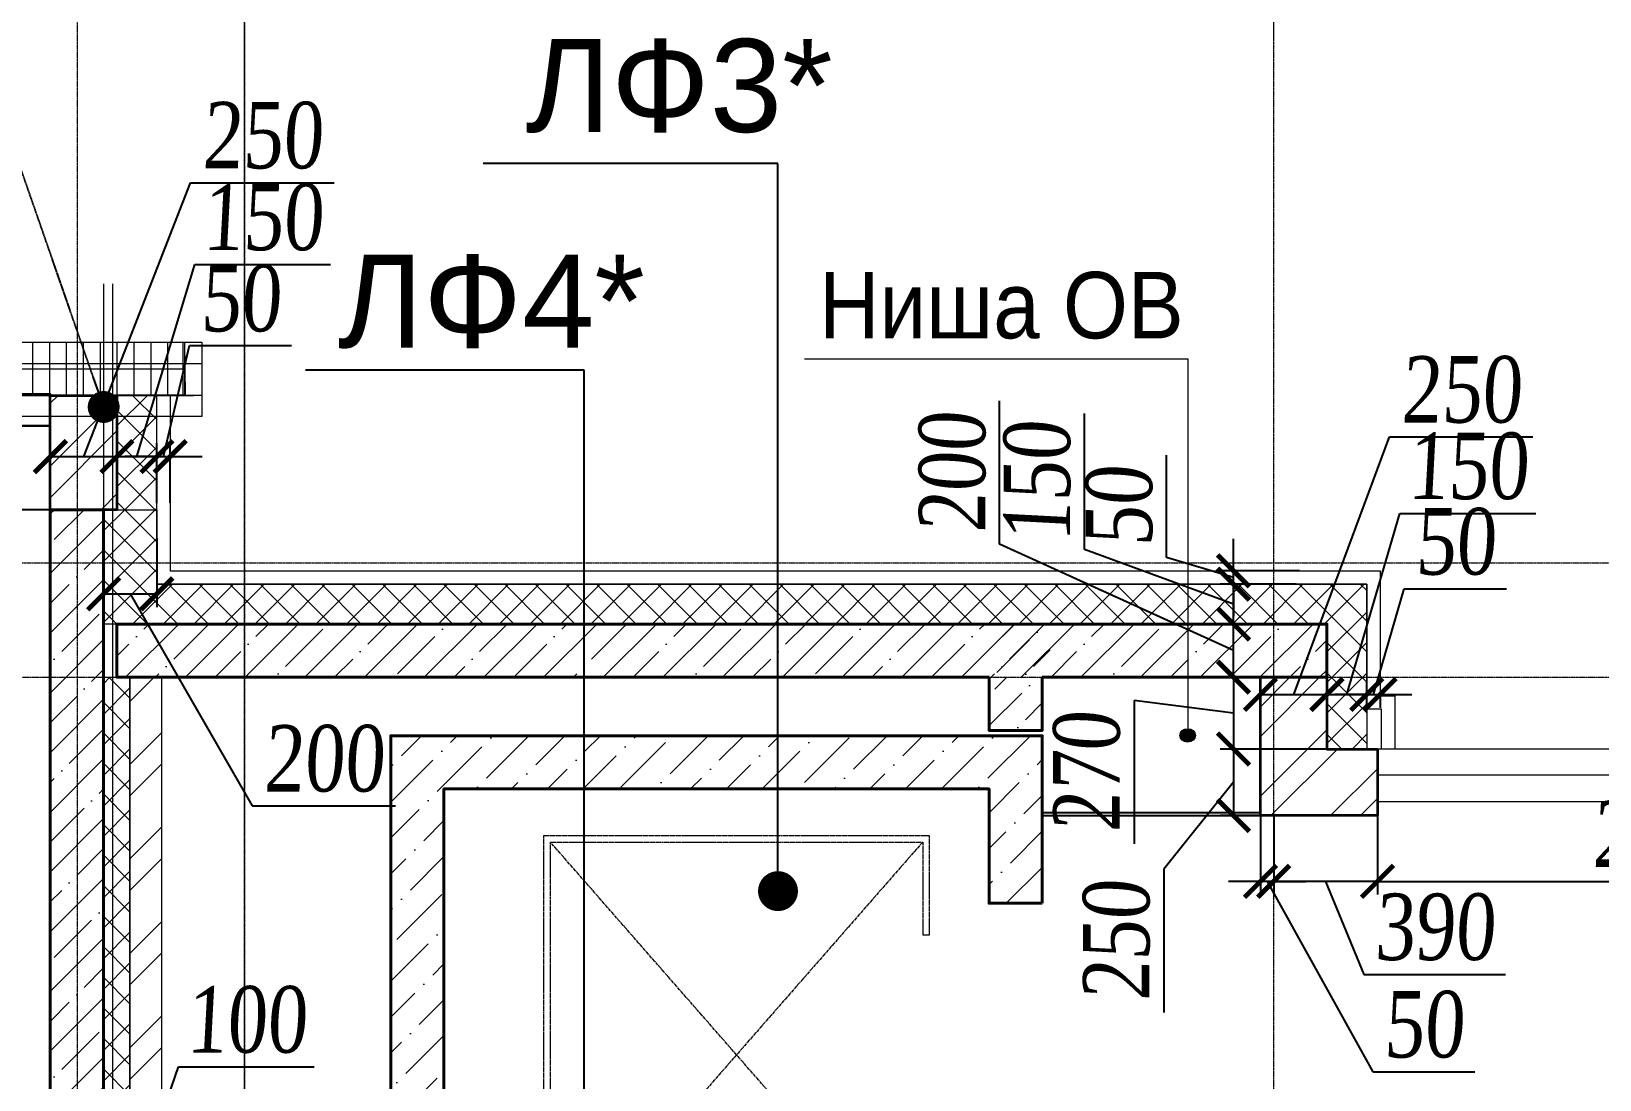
# Model space of a CAD drawing. Header units: inches. Extents: x -407541 to 6688123, y -998590 to 1205599.
# Drawn here: x 168731 to 174629, y 269894 to 273836 of the extents above; entities that cross this region are included whole.
import ezdxf

# ---------------------------------------------------------------- set-up
doc = ezdxf.new("R2010")
doc.units = ezdxf.units.IN
doc.header["$MEASUREMENT"] = 0
for name, pattern in [('ACAD_ISO04W100', [30, 24, -3, 0, -3]), ('AM_ISO08W050', [18, 12, -1.5, 3, -1.5]), ('AM_ISO09W050', [22.5, 12, -1.5, 3, -1.5, 3, -1.5]), ('DASHED', [19.05, 12.7, -6.35])]:
    doc.linetypes.add(name, pattern=pattern)
for name, color, linetype, lineweight in [('AM_11', 60, 'AM_ISO09W050', 13), ('AM_5', 3, 'Continuous', 9), ('AM_7', 4, 'AM_ISO08W050', 5), ('ВЕНТ фасад', 230, 'Continuous', 9), ('ВИТРАЖ', 145, 'Continuous', 9), ('Деф_шов', 90, 'DASHED', 9), ('КИРПИЧ', 30, 'Continuous', 35), ('МОНОЛИТ', 5, 'Continuous', 40), ('Осевые размеры', 172, 'Continuous', 5), ('Оси', 254, 'ACAD_ISO04W100', 5), ('ПЕРЕГОРОДКА', 7, 'Continuous', 25), ('подписи Л и ЛК', 92, 'Continuous', 9), ('размер внутр', 142, 'Continuous', 5), ('Размеры', 7, 'Continuous', 18), ('текст СС', 32, 'Continuous', 15), ('УТЕПЛИТЕЛЬ', 92, 'Continuous', 9), ('Цоколь', 21, 'Continuous', 30), ('Штриховка', 7, 'Continuous', 9), ('ШТРИХОВКА МОНОЛИТ', 5, 'Continuous', 15)]:
    doc.layers.add(name, color=color, linetype=linetype, lineweight=lineweight)
doc.layers.add('РЕАЛЬНЫЙ ВИТРАЖ', color=120, linetype='Continuous', lineweight=5, plot=False)
doc.styles.get("Standard").update_dxf_attribs({"font": 'arial.ttf'})
doc.styles.add('style1', font='arial.ttf', dxfattribs={"width": 0.9, "height": 500})
doc.styles.add('STYLE2', font='times.ttf', dxfattribs={"width": 0.8, "oblique": 3})
doc.dimstyles.new('M -100(m)', dxfattribs={"dimtxt": 320, "dimasz": 160, "dimexe": 0, "dimexo": 0, "dimgap": 80, "dimtad": 1, "dimdec": 0, "dimrnd": 5, "dimtxsty": 'STYLE2', "dimblk": 'ARCHTICK', "dimcen": 50, "dimdle": 100, "dimclrd": 256, "dimclre": 256, "dimclrt": 256, "dimadec": 0, "dimazin": 0, "dimtfac": 1, "dimtdec": 0, "dimtmove": 1, "dimatfit": 3, "dimldrblk": 'DOT', "dimfxl": 1, "dimlwd": -1, "dimlwe": 5, "dimarcsym": 0})
doc.dimstyles.new('vnytren', dxfattribs={"dimtxt": 250, "dimasz": 120, "dimexe": 50, "dimexo": 0, "dimgap": 50, "dimtad": 1, "dimdec": 0, "dimzin": 0, "dimdsep": 46, "dimtxsty": 'STYLE2', "dimblk": 'ARCHTICK', "dimcen": 0, "dimadec": 0, "dimazin": 0, "dimtfac": 1, "dimtdec": 0, "dimtmove": 1, "dimatfit": 2, "dimldrblk": 'DOT', "dimfxl": 1, "dimtolj": 1, "dimtzin": 0, "dimarcsym": 0})
doc.dimstyles.new('для 100 масштаба', dxfattribs={"dimtxt": 200, "dimasz": 150, "dimexe": 70, "dimexo": 0, "dimgap": 50, "dimtad": 1, "dimdec": 0, "dimrnd": 5, "dimzin": 0, "dimdsep": 46, "dimtxsty": 'Standard', "dimblk": 'ARCHTICK', "dimcen": 0, "dimadec": 0, "dimazin": 0, "dimtfac": 1, "dimtdec": 0, "dimtmove": 1, "dimatfit": 2, "dimldrblk": 'DOT', "dimfxl": 1, "dimtolj": 1, "dimtzin": 0, "dimarcsym": 0})
pattern_1 = [(45, (-6764080.43, -624333.1), (-112.2532015, 112.2532015), []), (45, (-6763968.18, -624333.1), (-112.2532015, 112.2532015), [198.4375, -39.6875, 0, -39.6875])]

# ---------------------------------------------------------------- blocks, each defined once
blk = doc.blocks.new('_ARCHTICK')
at = {"color": 0, "linetype": 'ByBlock', "const_width": 0.15}
blk.add_lwpolyline([(-0.5, -0.5), (0.5, 0.5)], dxfattribs=at)
blk = doc.blocks.new('*D351')
at = {"layer": 'Осевые размеры', "ltscale": 1e-07, "transparency": 16777216}
blk.add_line((169433.3, 274893.1), (173503.6, 274893.1), dxfattribs=at)
at = {"layer": 'Осевые размеры', "lineweight": 5, "ltscale": 1e-07, "transparency": 16777216}
for p, q in [((169533.3, 273646.2), (169533.3, 274893.1)), ((173403.6, 273821.4), (173403.6, 274893.1))]:
    blk.add_line(p, q, dxfattribs=at)
at = {"layer": 'Осевые размеры', "ltscale": 1e-07, "transparency": 16777216, "xscale": 160, "yscale": 160, "zscale": 160, "rotation": 180}
blk.add_blockref('_ARCHTICK', (169533.3, 274893.1), dxfattribs=at)
at = {"layer": 'Осевые размеры', "ltscale": 1e-07, "transparency": 16777216, "xscale": 160, "yscale": 160, "zscale": 160}
blk.add_blockref('_ARCHTICK', (173403.6, 274893.1), dxfattribs=at)
at = {"layer": 'Осевые размеры', "ltscale": 1e-07, "transparency": 16777216, "insert": (171468.4, 275136.3), "char_height": 320, "attachment_point": 5, "style": 'STYLE2'}
blk.add_mtext('3870', dxfattribs=at)
blk = doc.blocks.new('_Dot')
at = {"color": 0, "linetype": 'ByBlock', "lineweight": -2}
blk.add_line((-0.5, 0), (-1, 0), dxfattribs=at)
at = {"color": 0, "linetype": 'ByBlock', "const_width": 0.5}
blk.add_lwpolyline([(-0.25, 0, 1), (0.25, 0, 1)], format="xyb", close=True, dxfattribs=at)
blk = doc.blocks.new('SKKABINE_09.09.08_N013364-STEIN_JJ')
at = {"layer": 'AM_11'}
for points in [[(800, 475), (425, 475), (425, 1925), (2075, 1925), (2075, 475), (1700, 475)], [(800, 500), (450, 500), (450, 1900), (2050, 1900), (2050, 500), (1700, 500)], [(800, 475), (800, 500)], [(1700, 475), (1700, 500)]]:
    blk.add_lwpolyline(points, dxfattribs=at)
at = {"layer": 'AM_7'}
for points in [[(2050, 500), (450, 1900)], [(450, 500), (2050, 1900)]]:
    blk.add_lwpolyline(points, dxfattribs=at)
blk = doc.blocks.new('*D1846')
at = {"layer": 'размер внутр', "color": 0, "lineweight": -2, "transparency": 16777216}
for p, q in [((168802.2, 272467.2), (168463, 272467.2)), ((168513, 272467.2), (168513, 272037.2)), ((168513, 272252.2), (167872.8, 271912.1)), ((168802.2, 272037.2), (168463, 272037.2)), ((167872.8, 271912.1), (167872.8, 271002.1))]:
    blk.add_line(p, q, dxfattribs=at)
at = {"layer": 'размер внутр', "color": 0, "lineweight": -2, "transparency": 16777216, "xscale": 120, "yscale": 120, "zscale": 120}
for p, rotation in [((168513, 272467.2), 90), ((168513, 272037.2), 270)]:
    blk.add_blockref('_ARCHTICK', p, dxfattribs=dict(at, rotation=rotation))
at = {"layer": 'размер внутр', "color": 0, "transparency": 16777216, "insert": (167658.4, 271457.1), "char_height": 250, "attachment_point": 5, "rotation": 90, "style": 'STYLE2'}
blk.add_mtext('\\A1;{\\fTimes New Roman|b0|i0|c204|p18;перем.}', dxfattribs=at)
blk = doc.blocks.new('*D1847')
at = {"layer": 'размер внутр', "color": 0, "lineweight": -2, "transparency": 16777216}
for p, q in [((168802.2, 272037.2), (168463, 272037.2)), ((168513, 272037.2), (168513, 271837.2)), ((168513, 271937.2), (168208.5, 271832.7)), ((168208.5, 271832.7), (168208.5, 271293.5)), ((168693.4, 271837.2), (168463, 271837.2))]:
    blk.add_line(p, q, dxfattribs=at)
at = {"layer": 'размер внутр', "color": 0, "lineweight": -2, "transparency": 16777216, "xscale": 120, "yscale": 120, "zscale": 120}
for p, rotation in [((168513, 272037.2), 90), ((168513, 271837.2), 270)]:
    blk.add_blockref('_ARCHTICK', p, dxfattribs=dict(at, rotation=rotation))
at = {"layer": 'размер внутр', "color": 0, "transparency": 16777216, "insert": (168031.3, 271563.1), "char_height": 250, "attachment_point": 5, "rotation": 90, "style": 'STYLE2'}
blk.add_mtext('\\A1;200', dxfattribs=at)
blk = doc.blocks.new('*D1863')
at = {"layer": 'размер внутр', "color": 0, "lineweight": -2, "transparency": 16777216}
for p, q in [((168928.3, 272237.1), (169330.5, 273267.1)), ((169330.5, 273267.1), (169869.7, 273267.1)), ((168803.2, 272146.3), (168803.2, 272287.1)), ((168803.2, 272237.1), (169053.4, 272237.1)), ((169053.4, 272171.2), (169053.4, 272287.1))]:
    blk.add_line(p, q, dxfattribs=at)
at = {"layer": 'размер внутр', "color": 0, "lineweight": -2, "transparency": 16777216, "xscale": 120, "yscale": 120, "zscale": 120, "rotation": 180}
blk.add_blockref('_ARCHTICK', (168803.2, 272237.1), dxfattribs=at)
at = {"layer": 'размер внутр', "color": 0, "lineweight": -2, "transparency": 16777216, "xscale": 120, "yscale": 120, "zscale": 120}
blk.add_blockref('_ARCHTICK', (169053.4, 272237.1), dxfattribs=at)
at = {"layer": 'размер внутр', "color": 0, "transparency": 16777216, "insert": (169600.1, 273444.2), "char_height": 250, "attachment_point": 5, "style": 'STYLE2'}
blk.add_mtext('\\A1;250', dxfattribs=at)
blk = doc.blocks.new('*D1864')
at = {"layer": 'размер внутр', "color": 0, "lineweight": -2, "transparency": 16777216}
for p, q in [((169128.4, 272237.1), (169345.9, 272959.3)), ((169345.9, 272959.3), (169856.8, 272959.3)), ((169053.4, 272171.2), (169053.4, 272287.1)), ((169053.4, 272237.1), (169203.4, 272237.1)), ((169203.4, 272062.1), (169203.4, 272287.1))]:
    blk.add_line(p, q, dxfattribs=at)
at = {"layer": 'размер внутр', "color": 0, "lineweight": -2, "transparency": 16777216, "xscale": 120, "yscale": 120, "zscale": 120, "rotation": 180}
blk.add_blockref('_ARCHTICK', (169053.4, 272237.1), dxfattribs=at)
at = {"layer": 'размер внутр', "color": 0, "lineweight": -2, "transparency": 16777216, "xscale": 120, "yscale": 120, "zscale": 120}
blk.add_blockref('_ARCHTICK', (169203.4, 272237.1), dxfattribs=at)
at = {"layer": 'размер внутр', "color": 0, "transparency": 16777216, "insert": (169601.3, 273136.5), "char_height": 250, "attachment_point": 5, "style": 'STYLE2'}
blk.add_mtext('\\A1;150', dxfattribs=at)
blk = doc.blocks.new('*D1865')
at = {"layer": 'размер внутр', "color": 0, "lineweight": -2, "transparency": 16777216}
for p, q in [((169228.4, 272237.1), (169326, 272654.2)), ((169326, 272654.2), (169710, 272654.2)), ((169203.4, 272237.1), (169083.4, 272237.1)), ((169203.4, 272063.7), (169203.4, 272287.1)), ((169203.4, 272237.1), (169253.4, 272237.1)), ((169203.4, 272237.1), (169253.4, 272237.1)), ((169253.4, 272063), (169253.4, 272287.1)), ((169253.4, 272237.1), (169373.4, 272237.1))]:
    blk.add_line(p, q, dxfattribs=at)
at = {"layer": 'размер внутр', "color": 0, "lineweight": -2, "transparency": 16777216, "xscale": 120, "yscale": 120, "zscale": 120}
blk.add_blockref('_ARCHTICK', (169203.4, 272237.1), dxfattribs=at)
at = {"layer": 'размер внутр', "color": 0, "lineweight": -2, "transparency": 16777216, "xscale": 120, "yscale": 120, "zscale": 120, "rotation": 180}
blk.add_blockref('_ARCHTICK', (169253.4, 272237.1), dxfattribs=at)
at = {"layer": 'размер внутр', "color": 0, "transparency": 16777216, "insert": (169518, 272831.3), "char_height": 250, "attachment_point": 5, "style": 'STYLE2'}
blk.add_mtext('\\A1;50', dxfattribs=at)
blk = doc.blocks.new('*D1874')
at = {"layer": 'размер внутр', "color": 0, "lineweight": -2, "transparency": 16777216}
for p, q in [((172372.6, 271907.6), (172372.6, 272446.8)), ((173252.2, 271507.3), (172372.6, 271907.6)), ((173466.1, 271607.3), (173202.2, 271607.3)), ((173252.2, 271407.3), (173252.2, 271607.3)), ((173354.4, 271407.3), (173202.2, 271407.3))]:
    blk.add_line(p, q, dxfattribs=at)
at = {"layer": 'размер внутр', "color": 0, "lineweight": -2, "transparency": 16777216, "xscale": 120, "yscale": 120, "zscale": 120}
for p, rotation in [((173252.2, 271607.3), 90), ((173252.2, 271407.3), 270)]:
    blk.add_blockref('_ARCHTICK', p, dxfattribs=dict(at, rotation=rotation))
at = {"layer": 'размер внутр', "color": 0, "transparency": 16777216, "insert": (172195.5, 272177.2), "char_height": 250, "attachment_point": 5, "rotation": 90, "style": 'STYLE2'}
blk.add_mtext('\\A1;200', dxfattribs=at)
blk = doc.blocks.new('*D1875')
at = {"layer": 'размер внутр', "color": 0, "lineweight": -2, "transparency": 16777216}
for p, q in [((172691.5, 271887.7), (172691.5, 272398.6)), ((173252.2, 271682.3), (172691.5, 271887.7)), ((173488.2, 271757.3), (173202.2, 271757.3)), ((173252.2, 271607.3), (173252.2, 271757.3)), ((173466.1, 271607.3), (173202.2, 271607.3))]:
    blk.add_line(p, q, dxfattribs=at)
at = {"layer": 'размер внутр', "color": 0, "lineweight": -2, "transparency": 16777216, "xscale": 120, "yscale": 120, "zscale": 120}
for p, rotation in [((173252.2, 271757.3), 90), ((173252.2, 271607.3), 270)]:
    blk.add_blockref('_ARCHTICK', p, dxfattribs=dict(at, rotation=rotation))
at = {"layer": 'размер внутр', "color": 0, "transparency": 16777216, "insert": (172514.4, 272143.2), "char_height": 250, "attachment_point": 5, "rotation": 90, "style": 'STYLE2'}
blk.add_mtext('\\A1;150', dxfattribs=at)
blk = doc.blocks.new('*D1876')
at = {"layer": 'размер внутр', "color": 0, "lineweight": -2, "transparency": 16777216}
for p, q in [((173000, 271858), (173000, 272241.9)), ((173252.2, 271807.3), (173252.2, 271927.3)), ((173252.2, 271782.3), (173000, 271858)), ((173500.5, 271807.3), (173202.2, 271807.3)), ((173252.2, 271757.3), (173252.2, 271807.3)), ((173252.2, 271757.3), (173252.2, 271807.3)), ((173488.2, 271757.3), (173202.2, 271757.3)), ((173252.2, 271757.3), (173252.2, 271637.3))]:
    blk.add_line(p, q, dxfattribs=at)
at = {"layer": 'размер внутр', "color": 0, "lineweight": -2, "transparency": 16777216, "xscale": 120, "yscale": 120, "zscale": 120}
for p, rotation in [((173252.2, 271807.3), 270), ((173252.2, 271757.3), 90)]:
    blk.add_blockref('_ARCHTICK', p, dxfattribs=dict(at, rotation=rotation))
at = {"layer": 'размер внутр', "color": 0, "transparency": 16777216, "insert": (172822.9, 272049.9), "char_height": 250, "attachment_point": 5, "rotation": 90, "style": 'STYLE2'}
blk.add_mtext('\\A1;50', dxfattribs=at)
blk = doc.blocks.new('*D1877')
at = {"layer": 'размер внутр', "color": 0, "lineweight": -2, "transparency": 16777216}
for p, q in [((173478.5, 271342.5), (173839.1, 272310.8)), ((173839.1, 272310.8), (174378.3, 272310.8)), ((173353.5, 271342.5), (173353.5, 271392.5)), ((173603.4, 271342.5), (173603.4, 271392.5)), ((173353.5, 271342.5), (173603.4, 271342.5))]:
    blk.add_line(p, q, dxfattribs=at)
at = {"layer": 'размер внутр', "color": 0, "lineweight": -2, "transparency": 16777216, "xscale": 120, "yscale": 120, "zscale": 120, "rotation": 180}
blk.add_blockref('_ARCHTICK', (173353.5, 271342.5), dxfattribs=at)
at = {"layer": 'размер внутр', "color": 0, "lineweight": -2, "transparency": 16777216, "xscale": 120, "yscale": 120, "zscale": 120}
blk.add_blockref('_ARCHTICK', (173603.4, 271342.5), dxfattribs=at)
at = {"layer": 'размер внутр', "color": 0, "transparency": 16777216, "insert": (174108.7, 272488), "char_height": 250, "attachment_point": 5, "style": 'STYLE2'}
blk.add_mtext('\\A1;250', dxfattribs=at)
blk = doc.blocks.new('*D1878')
at = {"layer": 'размер внутр', "color": 0, "lineweight": -2, "transparency": 16777216}
for p, q in [((173678.4, 271342.5), (173877.9, 272023.2)), ((173877.9, 272023.2), (174388.8, 272023.2)), ((173603.4, 271342.5), (173603.4, 271392.5)), ((173753.4, 271306.4), (173753.4, 271392.5)), ((173603.4, 271342.5), (173753.4, 271342.5))]:
    blk.add_line(p, q, dxfattribs=at)
at = {"layer": 'размер внутр', "color": 0, "lineweight": -2, "transparency": 16777216, "xscale": 120, "yscale": 120, "zscale": 120, "rotation": 180}
blk.add_blockref('_ARCHTICK', (173603.4, 271342.5), dxfattribs=at)
at = {"layer": 'размер внутр', "color": 0, "lineweight": -2, "transparency": 16777216, "xscale": 120, "yscale": 120, "zscale": 120}
blk.add_blockref('_ARCHTICK', (173753.4, 271342.5), dxfattribs=at)
at = {"layer": 'размер внутр', "color": 0, "transparency": 16777216, "insert": (174133.3, 272200.4), "char_height": 250, "attachment_point": 5, "style": 'STYLE2'}
blk.add_mtext('\\A1;150', dxfattribs=at)
blk = doc.blocks.new('*D1879')
at = {"layer": 'размер внутр', "color": 0, "lineweight": -2, "transparency": 16777216}
for p, q in [((173778.4, 271342.5), (173894.6, 271739.4)), ((173894.6, 271739.4), (174278.5, 271739.4)), ((173753.4, 271306.4), (173753.4, 271392.5)), ((173753.4, 271342.5), (173633.4, 271342.5)), ((173753.4, 271342.5), (173803.4, 271342.5)), ((173753.4, 271342.5), (173803.4, 271342.5)), ((173803.4, 271342.5), (173803.4, 271292.5)), ((173803.4, 271342.5), (173923.4, 271342.5))]:
    blk.add_line(p, q, dxfattribs=at)
at = {"layer": 'размер внутр', "color": 0, "lineweight": -2, "transparency": 16777216, "xscale": 120, "yscale": 120, "zscale": 120}
blk.add_blockref('_ARCHTICK', (173753.4, 271342.5), dxfattribs=at)
at = {"layer": 'размер внутр', "color": 0, "lineweight": -2, "transparency": 16777216, "xscale": 120, "yscale": 120, "zscale": 120, "rotation": 180}
blk.add_blockref('_ARCHTICK', (173803.4, 271342.5), dxfattribs=at)
at = {"layer": 'размер внутр', "color": 0, "transparency": 16777216, "insert": (174086.6, 271916.5), "char_height": 250, "attachment_point": 5, "style": 'STYLE2'}
blk.add_mtext('\\A1;50', dxfattribs=at)
blk = doc.blocks.new('*D1880')
at = {"layer": 'размер внутр', "color": 0, "lineweight": -2, "transparency": 16777216}
for p, q in [((173403.4, 270887.2), (173403.4, 270589.6)), ((173793.5, 270887.2), (173793.5, 270589.6)), ((173793.5, 270639.6), (173403.4, 270639.6)), ((173598.5, 270639.6), (173741.7, 270289.5)), ((173741.7, 270289.5), (174275.4, 270289.5))]:
    blk.add_line(p, q, dxfattribs=at)
at = {"layer": 'размер внутр', "color": 0, "lineweight": -2, "transparency": 16777216, "xscale": 120, "yscale": 120, "zscale": 120, "rotation": 180}
blk.add_blockref('_ARCHTICK', (173403.4, 270639.6), dxfattribs=at)
at = {"layer": 'размер внутр', "color": 0, "lineweight": -2, "transparency": 16777216, "xscale": 120, "yscale": 120, "zscale": 120}
blk.add_blockref('_ARCHTICK', (173793.5, 270639.6), dxfattribs=at)
at = {"layer": 'размер внутр', "color": 0, "transparency": 16777216, "insert": (174008.5, 270467), "char_height": 250, "attachment_point": 5, "style": 'STYLE2'}
blk.add_mtext('\\A1;390', dxfattribs=at)
blk = doc.blocks.new('*D1881')
at = {"layer": 'размер внутр', "color": 0, "lineweight": -2, "transparency": 16777216}
for p, q in [((173353.5, 270923.1), (173353.5, 270589.6)), ((173403.4, 270887.2), (173403.4, 270589.6)), ((173353.5, 270639.6), (173233.5, 270639.6)), ((173403.4, 270639.6), (173353.5, 270639.6)), ((173403.4, 270639.6), (173353.5, 270639.6)), ((173378.5, 270639.6), (173775.6, 269923.2)), ((173403.4, 270639.6), (173523.4, 270639.6)), ((173775.6, 269923.2), (174159.5, 269923.2))]:
    blk.add_line(p, q, dxfattribs=at)
at = {"layer": 'размер внутр', "color": 0, "lineweight": -2, "transparency": 16777216, "xscale": 120, "yscale": 120, "zscale": 120}
blk.add_blockref('_ARCHTICK', (173353.5, 270639.6), dxfattribs=at)
at = {"layer": 'размер внутр', "color": 0, "lineweight": -2, "transparency": 16777216, "xscale": 120, "yscale": 120, "zscale": 120, "rotation": 180}
blk.add_blockref('_ARCHTICK', (173403.4, 270639.6), dxfattribs=at)
at = {"layer": 'размер внутр', "color": 0, "transparency": 16777216, "insert": (173967.6, 270100.4), "char_height": 250, "attachment_point": 5, "style": 'STYLE2'}
blk.add_mtext('\\A1;50', dxfattribs=at)
blk = doc.blocks.new('*D1885')
at = {"layer": 'размер внутр', "color": 0, "lineweight": -2, "transparency": 16777216}
for p, q in [((173793.5, 270887.2), (173793.5, 270589.6)), ((176013.2, 270887.2), (176013.2, 270589.6)), ((173793.5, 270639.6), (176013.2, 270639.6))]:
    blk.add_line(p, q, dxfattribs=at)
at = {"layer": 'размер внутр', "color": 0, "lineweight": -2, "transparency": 16777216, "xscale": 120, "yscale": 120, "zscale": 120, "rotation": 180}
blk.add_blockref('_ARCHTICK', (173793.5, 270639.6), dxfattribs=at)
at = {"layer": 'размер внутр', "color": 0, "lineweight": -2, "transparency": 16777216, "xscale": 120, "yscale": 120, "zscale": 120}
blk.add_blockref('_ARCHTICK', (176013.2, 270639.6), dxfattribs=at)
at = {"layer": 'размер внутр', "color": 0, "transparency": 16777216, "insert": (174903.4, 270816.8), "char_height": 250, "attachment_point": 5, "style": 'STYLE2'}
blk.add_mtext('\\A1;2220', dxfattribs=at)
blk = doc.blocks.new('*D2033')
at = {"layer": 'размер внутр', "color": 0, "lineweight": -2, "transparency": 16777216}
for p, q in [((173354.4, 271407.3), (173202.2, 271407.3)), ((173252.2, 271407.3), (173252.2, 271137.2)), ((173252.2, 271272.3), (172878.4, 271320)), ((172878.4, 271320), (172878.4, 270780.8)), ((173678.2, 271137.2), (173202.2, 271137.2))]:
    blk.add_line(p, q, dxfattribs=at)
at = {"layer": 'размер внутр', "color": 0, "lineweight": -2, "transparency": 16777216, "xscale": 120, "yscale": 120, "zscale": 120}
for p, rotation in [((173252.2, 271407.3), 90), ((173252.2, 271137.2), 270)]:
    blk.add_blockref('_ARCHTICK', p, dxfattribs=dict(at, rotation=rotation))
at = {"layer": 'размер внутр', "color": 0, "transparency": 16777216, "insert": (172700.9, 271050.4), "char_height": 250, "attachment_point": 5, "rotation": 90, "style": 'STYLE2'}
blk.add_mtext('\\A1;270', dxfattribs=at)
blk = doc.blocks.new('*D2034')
at = {"layer": 'размер внутр', "color": 0, "lineweight": -2, "transparency": 16777216}
for p, q in [((173678.2, 271137.2), (173202.2, 271137.2)), ((173252.2, 271137.2), (173252.2, 270887.2)), ((173252.2, 271012.2), (172990, 270686)), ((173728.4, 270887.2), (173202.2, 270887.2)), ((172990, 270686), (172990, 270146.8))]:
    blk.add_line(p, q, dxfattribs=at)
at = {"layer": 'размер внутр', "color": 0, "lineweight": -2, "transparency": 16777216, "xscale": 120, "yscale": 120, "zscale": 120}
for p, rotation in [((173252.2, 271137.2), 90), ((173252.2, 270887.2), 270)]:
    blk.add_blockref('_ARCHTICK', p, dxfattribs=dict(at, rotation=rotation))
at = {"layer": 'размер внутр', "color": 0, "transparency": 16777216, "insert": (172812.9, 270416.4), "char_height": 250, "attachment_point": 5, "rotation": 90, "style": 'STYLE2'}
blk.add_mtext('\\A1;250', dxfattribs=at)
blk = doc.blocks.new('*D2039')
at = {"layer": 'размер внутр', "color": 0, "lineweight": -2, "transparency": 16777216}
for p, q in [((169053.2, 269273.3), (169284.5, 269941.4)), ((169284.5, 269941.4), (169795.5, 269941.4)), ((169003.2, 269091), (169003.2, 269323.3)), ((169103.2, 269090.9), (169103.2, 269323.3)), ((169003.2, 269273.3), (168883.2, 269273.3)), ((169003.2, 269273.3), (169103.2, 269273.3)), ((169003.2, 269273.3), (169103.2, 269273.3)), ((169103.2, 269273.3), (169223.2, 269273.3))]:
    blk.add_line(p, q, dxfattribs=at)
at = {"layer": 'размер внутр', "color": 0, "lineweight": -2, "transparency": 16777216, "xscale": 120, "yscale": 120, "zscale": 120}
blk.add_blockref('_ARCHTICK', (169003.2, 269273.3), dxfattribs=at)
at = {"layer": 'размер внутр', "color": 0, "lineweight": -2, "transparency": 16777216, "xscale": 120, "yscale": 120, "zscale": 120, "rotation": 180}
blk.add_blockref('_ARCHTICK', (169103.2, 269273.3), dxfattribs=at)
at = {"layer": 'размер внутр', "color": 0, "transparency": 16777216, "insert": (169540, 270118.6), "char_height": 250, "attachment_point": 5, "style": 'STYLE2'}
blk.add_mtext('\\A1;100', dxfattribs=at)
blk = doc.blocks.new('*D3228')
at = {"layer": 'размер внутр', "color": 0, "lineweight": -2, "transparency": 16777216}
for p, q in [((169003.2, 271928.6), (169003.2, 271670.9)), ((169203.4, 271928.6), (169203.4, 271670.9)), ((169003.2, 271720.9), (169203.4, 271720.9)), ((169103.3, 271720.9), (169562, 270923.3)), ((169562, 270923.3), (170101.1, 270923.3))]:
    blk.add_line(p, q, dxfattribs=at)
at = {"layer": 'размер внутр', "color": 0, "lineweight": -2, "transparency": 16777216, "xscale": 120, "yscale": 120, "zscale": 120, "rotation": 180}
blk.add_blockref('_ARCHTICK', (169003.2, 271720.9), dxfattribs=at)
at = {"layer": 'размер внутр', "color": 0, "lineweight": -2, "transparency": 16777216, "xscale": 120, "yscale": 120, "zscale": 120}
blk.add_blockref('_ARCHTICK', (169203.4, 271720.9), dxfattribs=at)
at = {"layer": 'размер внутр', "color": 0, "transparency": 16777216, "insert": (169831.5, 271100.5), "char_height": 250, "attachment_point": 5, "style": 'STYLE2'}
blk.add_mtext('\\A1;200', dxfattribs=at)

msp = doc.modelspace()

# ---------------------------------------------------------------- hatches: boundary and pattern name
at = {"layer": 'ВИТРАЖ', "ltscale": 0.1}
h = msp.add_hatch(dxfattribs=at)
h.set_pattern_fill('ANSI31', color=256, scale=20, angle=45, style=0)
h.set_pattern_definition([(90, (-6228443.616, 1479614.875), (-63.5, 1e-14), [])])
h.paths.add_polyline_path([(168328.2, 272667.2), (169307.8, 272667.2), (169310.4, 272467.4), (168328.2, 272467.4)])
at = {"layer": 'текст СС', "ltscale": 0.1}
h = msp.add_hatch(color=256, dxfattribs=at)
edge = h.paths.add_edge_path()
edge.add_ellipse((173080, 271188.4), major_axis=(-29.7, 0), ratio=0.852459, start_angle=0, end_angle=180)
edge.add_ellipse((173080, 271188.4), major_axis=(29.7, 0), ratio=0.852459, start_angle=0, end_angle=180)
at = {"layer": 'Штриховка'}
h = msp.add_hatch(dxfattribs=at)
h.set_pattern_fill('ANSI32', color=256, scale=670, style=0)
h.paths.add_polyline_path([(168802.2, 272467.2), (169053.4, 272467.2), (169053.4, 272037.2), (168802.2, 272037.2)])
h = msp.add_hatch(dxfattribs=at)
h.set_pattern_fill('ANSI37', color=256, scale=650, style=0)
h.paths.add_polyline_path([(169203.4, 272467.2), (169053.4, 272467.2), (169053.4, 272037.2), (169203.4, 272037.2)])
h = msp.add_hatch(dxfattribs=at)
h.set_pattern_fill('ANSI35', color=256, scale=25, style=0)
h.set_pattern_definition(pattern_1)
h.paths.add_polyline_path([(169003.2, 272037.2), (168802.2, 272037.2), (168802.2, 266237.2), (169003.2, 266237.2)])
h = msp.add_hatch(dxfattribs=at)
h.set_pattern_fill('ANSI37', color=256, scale=650, style=0)
h.paths.add_polyline_path([(173753.2, 271757.2), (173753.2, 271137.2), (173603.2, 271137.2), (173603.2, 271607.2), (169003.2, 271607.2), (169003.2, 272037.2), (169203.4, 272037.2), (169203.4, 271757.2)])
h = msp.add_hatch(dxfattribs=at)
h.set_pattern_fill('ANSI35', color=256, scale=25, style=0)
h.set_pattern_definition(pattern_1)
edge = h.paths.add_edge_path()
edge.add_line((172333.2, 271407.2), (169053.4, 271407.2))
edge.add_line((169053.4, 271407.2), (169053.4, 271607.2))
edge.add_line((169053.4, 271607.2), (173603.2, 271607.2))
edge.add_line((173603.2, 271607.2), (173603.2, 271407.2))
edge.add_line((173603.2, 271407.2), (172533.3, 271407.2))
h = msp.add_hatch(dxfattribs=at)
h.set_pattern_fill('ANSI36', color=256, scale=650, style=0)
h.set_pattern_definition([(45, (-4870.42, 200), (43.08932, 157.994171), [203.125, -40.625, 0, -40.625])])
h.paths.add_polyline_path([(172562.8, 271607.2), (172362.8, 271607.2), (172362.8, 271407.2), (172562.8, 271407.2)])
h = msp.add_hatch(dxfattribs=at)
h.set_pattern_fill('ANSI37', color=256, scale=650, style=0)
h.paths.add_polyline_path([(169102.2, 271407.2), (169002.2, 271407.2), (169002.2, 266437.2), (169102.2, 266437.2)])
h.paths.add_polyline_path([(168922.9, 270229.4), (169889.3, 270229.4), (169889.3, 269666.5), (168922.9, 269666.5)], flags=9)
h = msp.add_hatch(dxfattribs=at)
h.set_pattern_fill('ANSI32', color=256, scale=670, style=0)
h.paths.add_polyline_path([(169222.2, 271407.2), (169143.6, 271407.2), (169143.6, 269376.8), (169222.2, 269376.8)])
h.paths.add_polyline_path([(169143.6, 271407.2), (169102.2, 271407.2), (169102.2, 269376.8), (169143.6, 269376.8)])
h.paths.add_polyline_path([(169222.2, 269376.8), (169143.6, 269376.8), (169143.6, 266437.2), (169333.4, 266437.2), (169333.4, 266488.3), (169222.2, 266488.3)])
h.paths.add_polyline_path([(169143.6, 269376.8), (169102.2, 269376.8), (169102.2, 266437.2), (169143.6, 266437.2)])
h.paths.add_polyline_path([(169333.4, 266361.8), (169143.6, 266361.8), (169143.6, 266437.2), (169102.2, 266437.2), (169102.2, 266357.2), (169003.2, 266357.2), (169003.2, 266357.2), (169102.2, 266357.2), (169102.2, 266437.2), (169003.2, 266437.2), (169003.2, 266357.2), (169102.2, 266357.2), (169102.2, 266357.2), (169003.2, 266357.2), (169003.2, 266237.2), (169003.2, 266237.2), (169052.2, 266237.2), (169233.3, 266237.2), (169333.4, 266288.8)])
h.paths.add_polyline_path([(169333.4, 266437.2), (169143.6, 266437.2), (169143.6, 266361.8), (169333.4, 266361.8)])
h = msp.add_hatch(dxfattribs=at)
h.set_pattern_fill('ANSI36', color=256, scale=650, style=0)
h.set_pattern_definition([(45, (-4900, 0), (43.08932, 157.994171), [203.125, -40.625, 0, -40.625])])
h.paths.add_polyline_path([(172533.2, 271407.2), (172333.2, 271407.2), (172333.2, 271207.2), (172533.2, 271207.2)])
h = msp.add_hatch(dxfattribs=at)
h.set_pattern_fill('ANSI32', color=256, scale=25, style=0)
h.set_pattern_definition([(45, (-6764080.43, -624333.1), (-168.379802, 168.379802), []), (45, (-6763968.18, -624333.1), (-168.379802, 168.379802), [])])
h.paths.add_polyline_path([(173353.2, 271407.3), (173603.2, 271407.2), (173603.2, 271137.2), (173753.2, 271137.2), (173793.5, 271137.2), (173793.5, 270887.2), (173353.2, 270887.2)])
at = {"layer": 'ШТРИХОВКА МОНОЛИТ'}
h = msp.add_hatch(dxfattribs=at)
h.set_pattern_fill('ANSI36', color=256, scale=30, style=0)
h.set_pattern_definition([(45, (-6313577.14, 1289607.42), (50.5139407, 185.2177825), [238.125, -47.625, 0, -47.625])])
h.paths.add_polyline_path([(172533.2, 270557.2), (172333.2, 270557.2), (172333.2, 270987.2), (170283.2, 270987.2), (170283.2, 268987.2), (172333.2, 268987.2), (172333.2, 269417.2), (172533.2, 269417.2), (172533.2, 268357.2), (172333.2, 268357.2), (172333.2, 268787.2), (170283.2, 268787.2), (170283.2, 266787.2), (172333.2, 266787.2), (172333.2, 267217.2), (172533.2, 267217.2), (172533.2, 266587.2), (170083.5, 266587.2), (170083.2, 271187.2), (172533.2, 271187.2)])

# ---------------------------------------------------------------- linework, layer by layer
at = {"layer": 'ВЕНТ фасад'}
msp.add_lwpolyline([(169203.4, 272467.2), (169253.4, 272467.4), (169253.4, 271807.2), (173803.2, 271807.2), (173803.2, 271337), (173858.5, 271337), (173858.5, 271137.2), (173808.5, 271137.2), (173808.5, 271287), (173753.2, 271287), (173753.2, 271757.2), (169203.4, 271757.2)], close=True, dxfattribs=at)
at = {"layer": 'ВИТРАЖ', "ltscale": 0.1}
for p, q in [((165808.3, 272667.2), (169341.4, 272667.2)), ((168328.2, 272567.2), (169302.2, 272567.2)), ((167128.2, 272467.2), (169341.4, 272467.2))]:
    msp.add_line(p, q, dxfattribs=at)
at = {"layer": 'ВИТРАЖ'}
for p, q in [((176013.2, 271137.2), (173793.5, 271137.2)), ((176012.9, 271038.6), (173793, 271038.6)), ((176012.9, 270938.6), (173793.5, 270938.6))]:
    msp.add_line(p, q, dxfattribs=at)
at = {"layer": 'ВИТРАЖ', "ltscale": 0.1}
msp.add_lwpolyline([(168328.2, 272667.2), (169307.8, 272667.2), (169310.4, 272467.4), (168328.2, 272467.4)], close=True, dxfattribs=at)
at = {"layer": 'ВИТРАЖ'}
msp.add_lwpolyline([(169302.2, 272667.2), (169372.2, 272667.2), (169372.2, 272467.2), (169302.2, 272467.2)], close=True, dxfattribs=at)
at = {"layer": 'Деф_шов', "ltscale": 0.1}
for points in [[(169003.3, 272887.3), (169003.3, 272887.3), (169003.3, 272887.3), (169003.3, 272887.3), (169003.3, 272887.3), (169003.4, 266237.2), (169203.4, 266237.2), (169203.4, 260937.2), (169203.4, 260907.2), (169403.4, 260907.2), (169403.4, 258037.2), (169403.4, 257837.2), (168297.7, 257837.2)], [(169036, 272887.3), (169036, 266267.2), (169036, 266267.2), (169036, 266267.2), (169236, 266267.2), (169236, 260937.2), (169433.4, 260937.2), (169433.4, 252237.2), (169633.4, 252237.2)]]:
    msp.add_lwpolyline(points, dxfattribs=at)
at = {"layer": 'КИРПИЧ'}
msp.add_line((173203.5, 271607.2), (169733.2, 271607.2), dxfattribs=at)
for points in [[(168802.2, 272467.2), (169053.4, 272467.2), (169053.4, 272037.2), (168802.2, 272037.2)], [(173353.2, 271407.3), (173603.2, 271407.2), (173603.2, 271137.2), (173753.2, 271137.2), (173793.5, 271137.2), (173793.5, 270887.2), (173353.2, 270887.2)]]:
    msp.add_lwpolyline(points, close=True, dxfattribs=at)
at = {"layer": 'МОНОЛИТ'}
msp.add_lwpolyline([(169003.2, 272037.2), (168802.2, 272037.2), (168802.2, 266237.2), (169003.2, 266237.2)], close=True, dxfattribs=at)
for points in [[(172333.2, 271407.2), (169053.4, 271407.2), (169053.4, 271607.2), (173603.2, 271607.2), (173603.2, 271407.2), (172533.3, 271407.2)], [(172533.3, 271407.2), (172533.2, 271207.2), (172533.2, 271207.2), (172333.2, 271207.2), (172333.2, 271407.2)]]:
    msp.add_lwpolyline(points, dxfattribs=at)
at = {"layer": 'МОНОЛИТ', "ltscale": 0.1}
msp.add_lwpolyline([(172533.2, 270557.2), (172333.2, 270557.2), (172333.2, 270987.2), (170283.2, 270987.2), (170283.2, 268987.2), (172333.2, 268987.2), (172333.2, 269417.2), (172533.2, 269417.2), (172533.2, 268357.2), (172333.2, 268357.2), (172333.2, 268787.2), (170283.2, 268787.2), (170283.2, 266787.2), (172333.2, 266787.2), (172333.2, 267217.2), (172533.2, 267217.2), (172533.2, 266587.2), (170083.5, 266587.2), (170083.2, 271187.2), (172533.2, 271187.2)], close=True, dxfattribs=at)
at = {"layer": 'Оси', "ltscale": 0.3}
for p, q in [((168903.2, 278737.2), (168903.2, 250467.2)), ((173403.2, 278737.2), (173403.2, 186893.5)), ((169533.2, 277428.1), (169533.2, 246967.2)), ((169533.3, 251581.2), (169533.3, 276138.2)), ((3211.5, 271837.2), (190595, 271837.2)), ((166277.4, 271407.2), (192303.2, 271407.2))]:
    msp.add_line(p, q, dxfattribs=at)
at = {"layer": 'ПЕРЕГОРОДКА'}
for p, q in [((172533.2, 270899.1), (173353.1, 270899.1)), ((172533.2, 270887.1), (173353.1, 270887.1))]:
    msp.add_line(p, q, dxfattribs=at)
at = {"layer": 'Размеры'}
for p, q in [((169102.2, 266357.2), (169102.2, 271407.2)), ((169222.2, 266488.3), (169222.2, 271407.2))]:
    msp.add_line(p, q, dxfattribs=at)
at = {"layer": 'РЕАЛЬНЫЙ ВИТРАЖ'}
msp.add_lwpolyline([(162953.2, 272587.2), (169372.2, 272587.2), (169372.2, 272387.2), (162953.2, 272387.2)], close=True, dxfattribs=at)
at = {"layer": 'текст СС', "ltscale": 0.1}
for p, q in [((173081.6, 272603.9), (171638.8, 272603.9)), ((173081.6, 271193.7), (173081.6, 272603.9))]:
    msp.add_line(p, q, dxfattribs=at)
msp.add_ellipse((173080, 271188.4), major_axis=(29.7, 0), ratio=0.852459, dxfattribs=at)
at = {"layer": 'УТЕПЛИТЕЛЬ'}
for points in [[(169203.4, 272467.2), (169053.4, 272467.2), (169053.4, 272037.2), (169203.4, 272037.2)], [(173753.2, 271757.2), (173753.2, 271137.2), (173603.2, 271137.2), (173603.2, 271607.2), (169003.2, 271607.2), (169003.2, 272037.2), (169203.4, 272037.2), (169203.4, 271757.2)]]:
    msp.add_lwpolyline(points, close=True, dxfattribs=at)
at = {"layer": 'УТЕПЛИТЕЛЬ', "ltscale": 0.1}
msp.add_lwpolyline([(169002.2, 271407.2), (169102.2, 271407.2), (169102.2, 266357.2), (169102.2, 266357.2), (169003.2, 266357.2)], dxfattribs=at)
at = {"layer": 'Цоколь'}
msp.add_lwpolyline([(165878.2, 272472.2), (165733.2, 272472.2), (165733.2, 272212.2), (165733.2, 272092.2), (165998.2, 272092.2), (165998.2, 272352.2), (168802.2, 272352.2), (168802.2, 272472.2), (165878.2, 272472.2)], dxfattribs=at)

# ---------------------------------------------------------------- block references
at = {"layer": 'AM_5', "rotation": 90}
msp.add_blockref('SKKABINE_09.09.08_N013364-STEIN_JJ', (172583.3, 268737.2), dxfattribs=at)

# ---------------------------------------------------------------- texts
at = {"layer": 'подписи Л и ЛК', "char_height": 350, "width": 4589.447, "attachment_point": 9}
for s, insert in [('{\\fArial|b0|i0|c204|p34;ЛФ3*}', (171745, 273452.8)), ('{\\fArial|b0|i0|c204|p34;ЛФ4*}', (171039, 272643))]:
    msp.add_mtext(s, dxfattribs=dict(at, insert=insert))
at = {"layer": 'текст СС', "ltscale": 0.1, "insert": (172379.4, 272931.6), "char_height": 250, "width": 3183.667, "attachment_point": 2, "style": 'style1'}
msp.add_mtext('{\\fArial|b0|i0|c204|p34;Ниша ОВ}', dxfattribs=at)

# ---------------------------------------------------------------- dimensions: what is measured, and where the dimension line sits
at = {"layer": 'Осевые размеры', "ltscale": 1e-07}
dim = msp.add_linear_dim(base=(173403.6, 274893.1), p1=(169533.3, 273646.2), p2=(173403.6, 273821.4), dimstyle='M -100(m)', dxfattribs=at)
dim.commit()
dim.dimension.update_dxf_attribs({"geometry": '*D351', "text_midpoint": (171468.4, 275136.3)})
at = {"layer": 'размер внутр'}
for base, p1, p2, picture, middle in [((169053.4, 272237.1), (168803.2, 272146.3), (169053.4, 272171.2), '*D1863', (169380.5, 273267.1)), ((169203.4, 272237.1), (169053.4, 272171.2), (169203.4, 272062.1), '*D1864', (169395.9, 272959.3)), ((169253.4, 272237.1), (169203.4, 272063.7), (169253.4, 272063), '*D1865', (169376, 272654.2)), ((173603.4, 271342.5), (173353.5, 271342.5), (173603.4, 271342.5), '*D1877', (173889.1, 272310.8)), ((173753.4, 271342.5), (173603.4, 271342.5), (173753.4, 271306.4), '*D1878', (173927.9, 272023.2)), ((173803.4, 271342.5), (173753.4, 271306.4), (173803.4, 271342.5), '*D1879', (173944.6, 271739.4)), ((169203.4, 271720.9), (169003.2, 271928.6), (169203.4, 271928.6), '*D3228', (169612, 270923.3)), ((169103.2, 269273.3), (169003.2, 269091), (169103.2, 269090.9), '*D2039', (169334.5, 269941.4))]:
    dim = msp.add_linear_dim(base=base, p1=p1, p2=p2, dimstyle='vnytren', dxfattribs=at)
    dim.commit()
    dim.dimension.update_dxf_attribs({"geometry": picture, "text_midpoint": middle, "dimtype": 160})
dim = msp.add_linear_dim(base=(168513, 272037.2), p1=(168802.2, 272467.2), p2=(168802.2, 272037.2), angle=90, text='{\\fTimes New Roman|b0|i0|c204|p18;перем.}', dimstyle='vnytren', dxfattribs=at)
dim.commit()
dim.dimension.update_dxf_attribs({"geometry": '*D1846', "text_midpoint": (167872.8, 271862.1), "dimtype": 160})
for base, p1, p2, picture, middle in [((173252.2, 271607.3), (173354.4, 271407.3), (173466.1, 271607.3), '*D1874', (172372.6, 271957.6)), ((173252.2, 271757.3), (173466.1, 271607.3), (173488.2, 271757.3), '*D1875', (172691.5, 271937.7)), ((168513, 271837.2), (168802.2, 272037.2), (168693.4, 271837.2), '*D1847', (168208.5, 271782.7)), ((173252.2, 271137.2), (173354.4, 271407.3), (173678.2, 271137.2), '*D2033', (172878.4, 271270)), ((173252.2, 270887.2), (173678.2, 271137.2), (173728.4, 270887.2), '*D2034', (172990, 270636))]:
    dim = msp.add_linear_dim(base=base, p1=p1, p2=p2, angle=90, dimstyle='vnytren', dxfattribs=at)
    dim.commit()
    dim.dimension.update_dxf_attribs({"geometry": picture, "text_midpoint": middle, "dimtype": 160})
dim = msp.add_linear_dim(base=(173252.2, 271807.3), p1=(173488.2, 271757.3), p2=(173500.5, 271807.3), angle=90, dimstyle='vnytren', dxfattribs=at)
dim.commit()
dim.dimension.update_dxf_attribs({"geometry": '*D1876', "text_midpoint": (172822.9, 271908)})
at = {"layer": 'размер внутр', "color": 4}
dim = msp.add_linear_dim(base=(176013.2, 270639.6), p1=(173793.5, 270887.2), p2=(176013.2, 270887.2), dimstyle='vnytren', dxfattribs=at)
dim.commit()
dim.dimension.update_dxf_attribs({"geometry": '*D1885', "text_midpoint": (174903.4, 270816.8)})
for base, p1, p2, picture, middle in [((173353.5, 270639.6), (173403.4, 270887.2), (173353.5, 270923.1), '*D1881', (173825.6, 269923.2)), ((173403.4, 270639.6), (173793.5, 270887.2), (173403.4, 270887.2), '*D1880', (173791.7, 270289.5))]:
    dim = msp.add_linear_dim(base=base, p1=p1, p2=p2, dimstyle='vnytren', dxfattribs=at)
    dim.commit()
    dim.dimension.update_dxf_attribs({"geometry": picture, "text_midpoint": middle, "dimtype": 160})

# ---------------------------------------------------------------- leaders
at = {"layer": 'Деф_шов', "ltscale": 0.1}
msp.add_leader([(169003.4, 272423.6), (168520.8, 273813.7), (167836.3, 273813.7)], dimstyle='vnytren', override={"dimgap": 50, "dimtad": 0}, dxfattribs=at)
at = {"layer": 'подписи Л и ЛК', "ltscale": 0.1}
for points in [[(171539.2, 270602.7), (171539.2, 273339.2), (170430.9, 273339.2)], [(170810.5, 268084.9), (170810.5, 272561.9), (169762.9, 272561.9)]]:
    msp.add_leader(points, dimstyle='для 100 масштаба', override={"dimgap": 50, "dimtad": 0}, dxfattribs=at)

doc.saveas('drawing.dxf')
